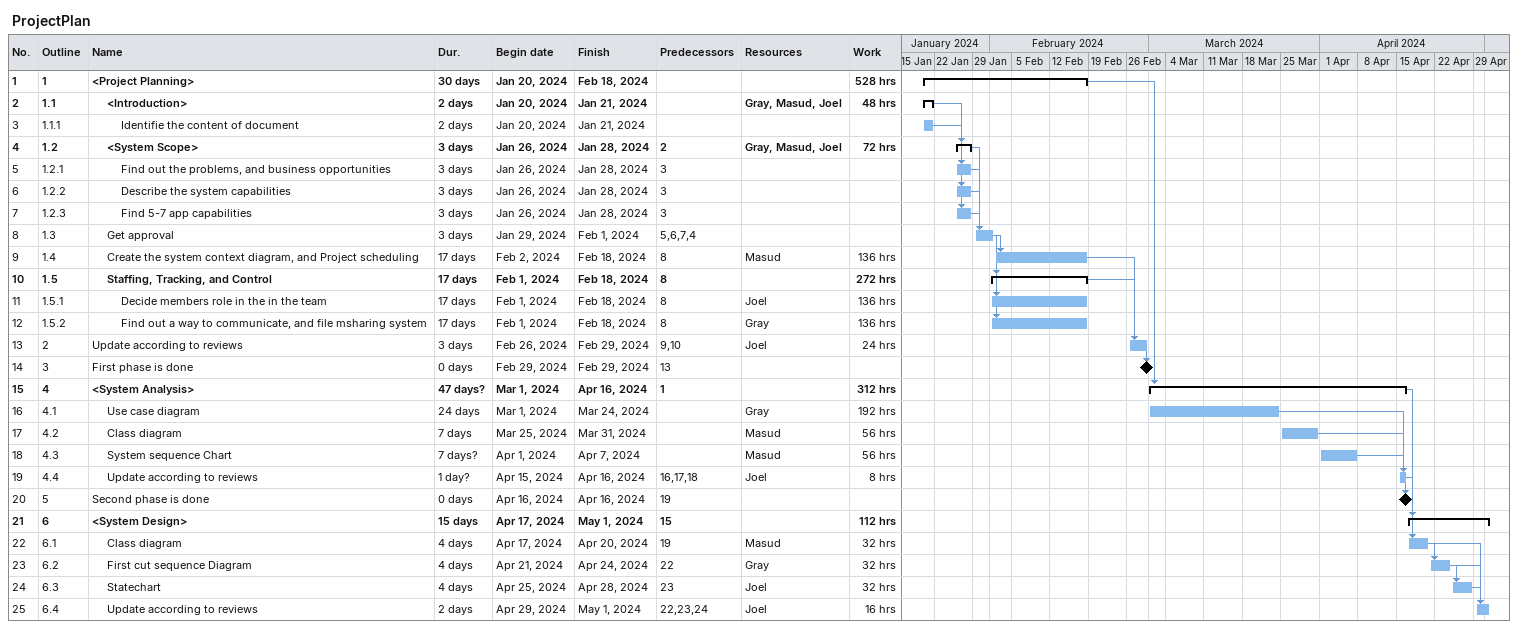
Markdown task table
ProjectPlan

| ID | WBS | Task | Duration | Start | Finish | Predecessors | Resources | Work (h) |
|---|---|---|---|---|---|---|---|---|
| 1 | 1 | **<Project Planning>** | 30d | 2024-01-20 | 2024-02-18 |  |  | 528 |
| 2 | 1.1 | **<Introduction>** | 2d | 2024-01-20 | 2024-01-21 |  | Gray, Masud, Joel | 48 |
| 3 | 1.1.1 | Identifie the content of document | 2d | 2024-01-20 | 2024-01-21 |  |  |  |
| 4 | 1.2 | **<System Scope>** | 3d | 2024-01-26 | 2024-01-28 | 2 | Gray, Masud, Joel | 72 |
| 5 | 1.2.1 | Find out the problems, and business opportunities | 3d | 2024-01-26 | 2024-01-28 | 3 |  |  |
| 6 | 1.2.2 | Describe the system capabilities | 3d | 2024-01-26 | 2024-01-28 | 3 |  |  |
| 7 | 1.2.3 | Find 5-7 app capabilities | 3d | 2024-01-26 | 2024-01-28 | 3 |  |  |
| 8 | 1.3 | Get approval | 3d | 2024-01-29 | 2024-02-01 | 5, 6, 7, 4 |  |  |
| 9 | 1.4 | Create the system context diagram, and Project scheduling | 17d | 2024-02-02 | 2024-02-18 | 8 | Masud | 136 |
| 10 | 1.5 | **Staffing, Tracking, and Control** | 17d | 2024-02-01 | 2024-02-18 | 8 |  | 272 |
| 11 | 1.5.1 | Decide members role in the in the team | 17d | 2024-02-01 | 2024-02-18 | 8 | Joel | 136 |
| 12 | 1.5.2 | Find out a way to communicate, and file msharing system | 17d | 2024-02-01 | 2024-02-18 | 8 | Gray | 136 |
| 13 | 2 | Update according to reviews | 3d | 2024-02-26 | 2024-02-29 | 9, 10 | Joel | 24 |
| 14 | 3 | First phase is done | 0d | 2024-02-29 | 2024-02-29 | 13 |  |  |
| 15 | 4 | **<System Analysis>** | 47d? | 2024-03-01 | 2024-04-16 | 1 |  | 312 |
| 16 | 4.1 | Use case diagram | 24d | 2024-03-01 | 2024-03-24 |  | Gray | 192 |
| 17 | 4.2 | Class diagram | 7d | 2024-03-25 | 2024-03-31 |  | Masud | 56 |
| 18 | 4.3 | System sequence Chart | 7d? | 2024-04-01 | 2024-04-07 |  | Masud | 56 |
| 19 | 4.4 | Update according to reviews | 1d? | 2024-04-15 | 2024-04-16 | 16, 17, 18 | Joel | 8 |
| 20 | 5 | Second phase is done | 0d | 2024-04-16 | 2024-04-16 | 19 |  |  |
| 21 | 6 | **<System Design>** | 15d | 2024-04-17 | 2024-05-01 | 15 |  | 112 |
| 22 | 6.1 | Class diagram | 4d | 2024-04-17 | 2024-04-20 | 19 | Masud | 32 |
| 23 | 6.2 | First cut sequence Diagram | 4d | 2024-04-21 | 2024-04-24 | 22 | Gray | 32 |
| 24 | 6.3 | Statechart | 4d | 2024-04-25 | 2024-04-28 | 23 | Joel | 32 |
| 25 | 6.4 | Update according to reviews | 2d | 2024-04-29 | 2024-05-01 | 22, 23, 24 | Joel | 16 |
